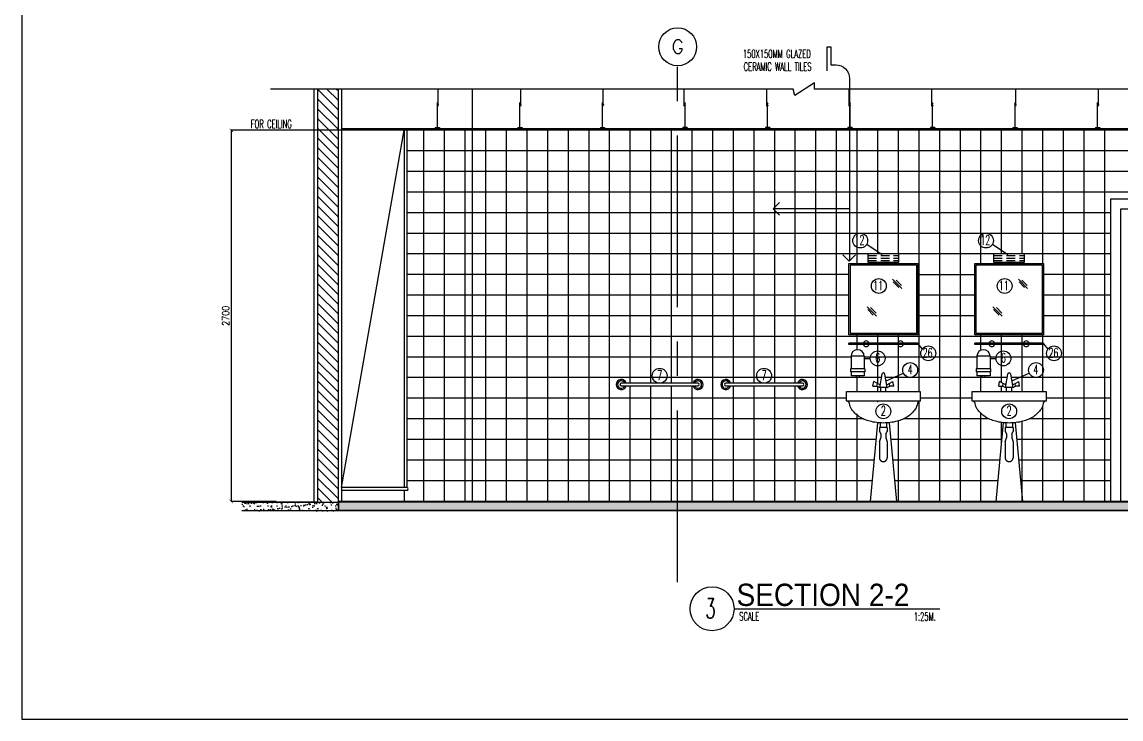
# Model space of a CAD drawing. Extents: x -139655 to -110778, y 166361 to 186286.
# Drawn here: x -139655 to -131664, y 166361 to 171433 of the extents above; entities that cross this region are included whole.
import ezdxf
from ezdxf.enums import TextEntityAlignment as Align

# ---------------------------------------------------------------- set-up
doc = ezdxf.new("R2010")
doc.units = 0
doc.header["$LTSCALE"] = 500
doc.header["$MEASUREMENT"] = 0
doc.linetypes.add('CENTERX2', pattern=[4, 2.5, -0.5, 0.5, -0.5])
doc.linetypes.add('HIDDEN2', pattern=[0.1875, 0.125, -0.0625])
doc.layers.get('0').update_dxf_attribs({"linetype": 'CONTINUOUS'})
doc.layers.get('DEFPOINTS').update_dxf_attribs({"linetype": 'CONTINUOUS'})
for name, color, linetype in [('2', 2, 'CONTINUOUS'), ('AX-CR', 2, 'CONTINUOUS'), ('AX-TXT', 2, 'CONTINUOUS'), ('AXES', 11, 'CENTERX2'), ('Dimout', 4, 'CONTINUOUS'), ('DW', 7, 'CONTINUOUS'), ('ELE', 3, 'CONTINUOUS'), ('ELV', 7, 'CONTINUOUS'), ('FIX', 2, 'CONTINUOUS'), ('HATCH', 8, 'CONTINUOUS'), ('HatchA', 11, 'CONTINUOUS'), ('Plaster', 7, 'CONTINUOUS'), ('SANI', 2, 'CONTINUOUS'), ('Tile', 5, 'CONTINUOUS'), ('TITLE', 1, 'CONTINUOUS'), ('TXT', 2, 'CONTINUOUS'), ('TXT1', 2, 'CONTINUOUS'), ('WALL', 6, 'CONTINUOUS'), ('WallPartition', 2, 'CONTINUOUS'), ('Windows', 9, 'CONTINUOUS')]:
    doc.layers.add(name, color=color, linetype=linetype)
doc.styles.add('DIM', font='simplex.shx', dxfattribs={"width": 0.85})
doc.styles.add('ROMANS', font='romans.shx', dxfattribs={"width": 0.6})
doc.styles.add('TTXT', font='swisse.ttf', dxfattribs={"width": 0.9})
doc.dimstyles.new('DIM1-25', dxfattribs={"dimscale": 25, "dimtxt": 2, "dimasz": 1, "dimexe": 0.03, "dimexo": 0.03, "dimgap": 0.6, "dimtad": 1, "dimdec": 0, "dimdsep": 46, "dimtxsty": 'DIM', "dimblk1": 'ARCHTICK', "dimblk2": 'ARCHTICK', "dimsah": 1, "dimcen": 0.09, "dimdle": 0.03, "dimclrd": 256, "dimclrt": 2, "dimadec": 0, "dimazin": 0, "dimtfac": 1, "dimtdec": 0, "dimtix": 1, "dimtmove": 1, "dimatfit": 3, "dimldrblk": 'ARCHTICK', "dimfxl": 0, "dimtvp": 2, "dimtolj": 1, "dimtzin": 0, "dimarcsym": 0})
pattern_1 = [(37.5, (33211.824, -30124.08), (-1.574834, 48.170594), [0, -38, 0, -42.5, 0, -40.625]), (7.5, (33211.824, -30124.08), (44.244418, 70.553652), [0, -20.5, 0, -34.25, 0, -13.125]), (327.5, (33181.074, -30124.08), (77.8535465, 0.1414763), [0, -12.5, 0, -45, 0, -58.75]), (317.5, (33181.074, -30124.08), (75.153165, 21.941889), [0, -6.25, 0, -29.5, 0, -33.75])]

# ---------------------------------------------------------------- blocks, each defined once
blk = doc.blocks.new('A$C753C42D5')
at = {"layer": 'SANI', "linetype": 'Continuous'}
for p, q in [((0.2568, 0.9248), (0.2394, 0.8287)), ((0.2968, 0.8287), (0.2793, 0.9248)), ((0.1923, 0.8373), (0.1985, 0.8714)), ((0.1923, 0.8373), (0.2215, 0.8373)), ((0.225, 0.8568), (0.1985, 0.8714)), ((0.2215, 0.8373), (0.225, 0.8568)), ((0.2394, 0.8287), (0.2215, 0.8373)), ((0.2429, 0.8483), (0.225, 0.8568)), ((0.2968, 0.8287), (0.2394, 0.8287)), ((0.2489, 0.8), (0.2489, 0.8287)), ((0.2872, 0.8), (0.2872, 0.8287)), ((0.2933, 0.8483), (0.3112, 0.8568)), ((0.2968, 0.8287), (0.3147, 0.8373)), ((0.3112, 0.8568), (0.3377, 0.8714)), ((0.3147, 0.8373), (0.3112, 0.8568)), ((0.3439, 0.8373), (0.3147, 0.8373)), ((0.3439, 0.8373), (0.3377, 0.8714)), ((0.2252, 0.5724), (0.1713, 0)), ((0.3109, 0.5724), (0.3648, 0))]:
    blk.add_line(p, q, dxfattribs=at)
at = {"layer": 'SANI', "linetype": 'HIDDEN2'}
for p, q in [((0.2441, 0.57), (0.2441, 0.5382)), ((0.292, 0.57), (0.292, 0.5382)), ((0.2968, 0.5382), (0.2394, 0.5382)), ((0.2394, 0.5382), (0.2394, 0.5094)), ((0.2394, 0.5094), (0.2489, 0.4903)), ((0.2489, 0.4903), (0.2489, 0.4616)), ((0.2872, 0.4903), (0.2968, 0.5094)), ((0.2872, 0.4903), (0.2872, 0.4616)), ((0.2968, 0.5382), (0.2968, 0.5094)), ((0.2394, 0.4328), (0.2489, 0.4616)), ((0.2394, 0.4328), (0.2394, 0.3179)), ((0.2872, 0.4616), (0.2968, 0.4328)), ((0.2968, 0.4328), (0.2968, 0.3179))]:
    blk.add_line(p, q, dxfattribs=at)
at = {"layer": 'SANI', "linetype": 'Continuous'}
blk.add_lwpolyline([(0.5362, 0.8), (0.5362, 0.789), (0.5362, 0.7282), (0, 0.7282), (0, 0.789), (0, 0.8)], close=True, dxfattribs=at)
for points in [[(0.517, 0.7282, -0.000994), (0.517, 0.7278, -0.145509)], [(0.5158, 0.7124, -0.107261), (0.5003, 0.6716, -0.107169), (0.4442, 0.6162, -0.077294), (0.3677, 0.5829, -0.06439), (0.2685, 0.57, -0.06439), (0.1694, 0.5829, -0.077294), (0.0929, 0.6162, -0.107169), (0.0368, 0.6716, -0.107938), (0.0212, 0.7126, -0.000994)]]:
    blk.add_lwpolyline(points, format="xyb", dxfattribs=at)
for centre, radius, start, end in [((0.2681, 0.9226), 0.0115, 9.52728, 170.47272), ((0.0024, 0.709), 0.0191, 10.80776, 88.49148), ((0.5347, 0.709), 0.0191, 89.19364, 170.01956)]:
    blk.add_arc(centre, radius, start, end, dxfattribs=at)
at = {"layer": 'SANI', "linetype": 'HIDDEN2'}
blk.add_arc((0.2681, 0.3179), 0.0287, 180, 0, dxfattribs=at)
blk = doc.blocks.new('A0-BOX')
at = {"layer": 'TITLE'}
for p, q in [((0, 79.7), (0, 0)), ((0, 0), (113.3, 0))]:
    blk.add_line(p, q, dxfattribs=at)
blk = doc.blocks.new('_ARCHTICK')
at = {"color": 0, "linetype": 'ByBlock', "const_width": 0.15}
blk.add_lwpolyline([(-0.5, -0.5), (0.5, 0.5)], dxfattribs=at)
blk = doc.blocks.new('*D51')
at = {"layer": 'DEFPOINTS', "color": 0}
for p in [(-137081.4, 170644.9), (-138133.4, 167944.9), (-137806.6, 167944.9)]:
    blk.add_point(p, dxfattribs=at)
at = {"layer": 'Dimout', "color": 0, "lineweight": -2}
for p, q in [((-137082.1, 170644.9), (-138134.1, 170644.9)), ((-137807.4, 167944.9), (-138134.1, 167944.9))]:
    blk.add_line(p, q, dxfattribs=at)
at = {"layer": 'Dimout', "lineweight": -2}
blk.add_line((-138133.4, 170645.7), (-138133.4, 167944.2), dxfattribs=at)
at = {"layer": 'Dimout', "lineweight": -2, "xscale": 25, "yscale": 25, "zscale": 25}
for p, rotation in [((-138133.4, 170644.9), 90), ((-138133.4, 167944.9), 270)]:
    blk.add_blockref('_ARCHTICK', p, dxfattribs=dict(at, rotation=rotation))
at = {"layer": 'Dimout', "color": 2, "insert": (-138173.4, 169294.9), "char_height": 50, "attachment_point": 5, "rotation": 90, "style": 'DIM'}
blk.add_mtext('\\A1;2700', dxfattribs=at)
blk = doc.blocks.new('A$C64FB74DC')
at = {"layer": 'FIX'}
blk.add_lwpolyline([(36.6, 46.2, 1), (36.6, 27.1), (594.2, 27.1, 1), (594.2, 46.2)], format="xyb", close=True, dxfattribs=at)
for centre, radius, start, end in [((36.6, 36.6), 36.6, 15.06895, 344.93105), ((36.6, 36.6), 26.6, 20.95176, 339.04824), ((594.2, 36.6), 36.6, 195.06895, 164.93105), ((594.2, 36.6), 26.6, 200.95176, 159.04824)]:
    blk.add_arc(centre, radius, start, end, dxfattribs=at)
blk = doc.blocks.new('GAN')
for p, q in [((-0.0212, 0.1644), (-0.0212, 0.29)), ((-0.0155, 0.01), (-0.0155, 0.1918)), ((0, 0.01), (-0.031, 0.01)), ((-0.031, 0.01), (-0.031, 0)), ((0, 0.01), (0, 0))]:
    blk.add_line(p, q)
blk.add_lwpolyline([(-0.0118, 0.184), (-0.024, 0.1754), (-0.0113, 0.1703)])
blk = doc.blocks.new('AXU')
at = {"layer": 'AX-CR'}
blk.add_circle((0, 350), 350, dxfattribs=at)
at = {"layer": 'AX-TXT', "style": 'ROMANS'}
blk.add_attdef('AX', text='', height=250, dxfattribs=at).set_placement((0, 350), align=Align.MIDDLE)
blk = doc.blocks.new('walling')
at = {"layer": 'ELV'}
blk.add_line((0.1363, -1.1797), (-0.4198, -1.1797), dxfattribs=at)
blk.add_lwpolyline([(-0.025, -0.176), (-0.025, 0), (0, 0), (0, -0.1306), (0.0363, -0.1306, -0.414214), (0.1363, -0.2306), (0.1363, -1.5582)], format="xyb", dxfattribs=at)
at = {"layer": 'WALL'}
for p, q in [((-0.4198, -1.1797), (-0.3736, -1.1334)), ((-0.4198, -1.1797), (-0.3736, -1.2259)), ((0.1345, -1.56), (0.0882, -1.5137)), ((0.1345, -1.56), (0.1808, -1.5137))]:
    blk.add_line(p, q, dxfattribs=at)
at = {"layer": 'TXT', "style": 'ROMANS', "width": 0.6}
for s, p in [('150X150MM GLAZED', (-0.639, -0.0816)), ('CERAMIC WALL TILES', (-0.6331, -0.1746))]:
    blk.add_text(s, height=0.06, dxfattribs=at).set_placement(p)

msp = doc.modelspace()

# ---------------------------------------------------------------- hatches: boundary and pattern name
at = {"layer": 'HatchA'}
h = msp.add_hatch(dxfattribs=at)
h.set_pattern_fill('ANSI31', color=256, scale=400, style=0)
h.set_pattern_definition([(135, (-345224.524, -32521.77), (35.355339, 35.355339), [])])
h.paths.add_polyline_path([(-137506.9, 170944.9), (-137356.9, 170944.9), (-137356.9, 167929.9), (-137506.9, 167929.9)])
at = {"layer": 'Windows'}
h = msp.add_hatch(dxfattribs=at)
h.set_pattern_fill('AR-SAND', color=256, scale=25, style=0)
h.set_pattern_definition(pattern_1)
h.paths.add_polyline_path([(-137356.9, 167938.9), (-138055.8, 167938.9), (-138055.8, 167874.9), (-137356.9, 167874.9)])
h = msp.add_hatch(dxfattribs=at)
h.set_pattern_fill('AR-SAND', color=256, scale=25, style=0)
h.set_pattern_definition(pattern_1)
h.paths.add_polyline_path([(-134887.5, 167938.9), (-137352.9, 167938.9), (-137352.9, 167878.9), (-134887.5, 167878.9)])
h = msp.add_hatch(dxfattribs=at)
h.set_pattern_fill('AR-SAND', color=256, scale=25, style=0)
h.set_pattern_definition(pattern_1)
h.paths.add_polyline_path([(-130565.9, 167938.9), (-134887.5, 167938.9), (-134887.5, 167878.9), (-130565.9, 167878.9)])

# ---------------------------------------------------------------- linework, layer by layer
msp.add_line((-130590.6, 170654.9), (-137328.2, 170654.9))
at = {"layer": '2'}
for p, q in [((-137331.9, 168044.9), (-136876.9, 170644.9)), ((-136876.9, 170644.9), (-136876.9, 168044.9)), ((-136856.9, 170644.9), (-136856.9, 168044.9)), ((-136856.9, 168044.9), (-137331.9, 168044.9)), ((-136856.9, 168024.9), (-137331.9, 168024.9)), ((-136876.9, 168024.9), (-136876.9, 167944.9))]:
    msp.add_line(p, q, dxfattribs=at)
msp.add_arc((-136856.9, 168034.9), 10, 270, 90, dxfattribs=at)
at = {"layer": 'AXES'}
msp.add_line((-134887.5, 167357.2), (-134887.5, 171114.3), dxfattribs=at)
at = {"layer": 'DW'}
for p, q in [((-133512.7, 169816.3), (-133400.6, 169740.5)), ((-132598.2, 169816.3), (-132486.1, 169740.5)), ((-133141.9, 169091.3), (-133109.4, 169052.6)), ((-132227.4, 169091.3), (-132194.9, 169052.6)), ((-133530.8, 168985), (-133486.9, 168985)), ((-132616.2, 168985), (-132572.4, 168985)), ((-133371.9, 168821.7), (-133246.1, 168878.1)), ((-132457.4, 168821.7), (-132331.6, 168878.1))]:
    msp.add_line(p, q, dxfattribs=at)
at = {"layer": 'ELE'}
msp.add_lwpolyline([(-130012, 170944.9), (-133892.6, 170944.9), (-133892.6, 170990.1), (-134036, 170896.7), (-134047.9, 170944.9), (-134047.9, 170944.9), (-137847, 170944.9)], dxfattribs=at)
at = {"layer": 'FIX'}
for p, q in [((-133257.2, 169492.9), (-133324.8, 169560.6)), ((-133279.3, 169500.3), (-133319.9, 169540.9)), ((-133259.6, 169515.1), (-133299, 169554.4)), ((-132342.6, 169492.9), (-132410.3, 169560.6)), ((-132364.8, 169500.3), (-132405.4, 169540.9)), ((-132345.1, 169515.1), (-132384.5, 169554.4)), ((-133442.8, 169293.2), (-133510.4, 169360.9)), ((-133464.9, 169300.6), (-133505.5, 169341.2)), ((-133445.3, 169315.3), (-133484.6, 169354.7)), ((-132528.3, 169293.2), (-132595.9, 169360.9)), ((-132550.4, 169300.6), (-132591, 169341.2)), ((-132530.7, 169315.3), (-132570.1, 169354.7))]:
    msp.add_line(p, q, dxfattribs=at)
at = {"layer": 'FIX', "color": 2}
for p, q in [((-133141.9, 169096.7), (-133641.9, 169096.7)), ((-133641.9, 169085.9), (-133641.9, 169096.7)), ((-133141.9, 169085.9), (-133141.9, 169096.7)), ((-132227.4, 169096.7), (-132727.4, 169096.7)), ((-132727.4, 169085.9), (-132727.4, 169096.7)), ((-132227.4, 169085.9), (-132227.4, 169096.7)), ((-133141.9, 169085.9), (-133641.9, 169085.9)), ((-132227.4, 169085.9), (-132727.4, 169085.9))]:
    msp.add_line(p, q, dxfattribs=at)
for points in [[(-133141.9, 169674.9), (-133141.9, 169157.2), (-133641.9, 169157.2), (-133641.9, 169674.9)], [(-133151.9, 169664.9), (-133151.9, 169167.2), (-133631.9, 169167.2), (-133631.9, 169664.9)], [(-132227.4, 169674.9), (-132227.4, 169157.2), (-132727.4, 169157.2), (-132727.4, 169674.9)], [(-132237.4, 169664.9), (-132237.4, 169167.2), (-132717.4, 169167.2), (-132717.4, 169664.9)]]:
    msp.add_lwpolyline(points, close=True, dxfattribs=at)
for centre in [(-133559.9, 169842.4), (-132645.4, 169842.4), (-133424.7, 169511.4), (-132510.2, 169511.4), (-133432.9, 168985), (-133065.3, 169021.5), (-132518.4, 168985), (-132150.8, 169021.5), (-133196.9, 168900.2), (-132282.3, 168900.2), (-135018.5, 168858.4), (-134258.9, 168858.4), (-133391.6, 168599.8), (-132477.1, 168599.8)]:
    msp.add_circle(centre, 54, dxfattribs=at)
for centre, start, end in [((-133516.9, 169091.3), 15.20227, 164.79773), ((-133266.9, 169091.3), 15.20227, 164.79773), ((-132602.4, 169091.3), 15.20227, 164.79773), ((-132352.4, 169091.3), 15.20227, 164.79773), ((-133516.9, 169091.3), 195.20227, 344.79773), ((-133266.9, 169091.3), 195.20227, 344.79773), ((-132602.4, 169091.3), 195.20227, 344.79773), ((-132352.4, 169091.3), 195.20227, 344.79773)]:
    msp.add_arc(centre, 20.6, start, end, dxfattribs=at)
at = {"layer": 'HATCH', "linetype": 'HIDDEN2'}
for p, q in [((-133504.4, 169732.9), (-133279.4, 169732.9)), ((-132589.9, 169732.9), (-132364.9, 169732.9)), ((-133504.4, 169714.9), (-133279.4, 169714.9)), ((-133504.4, 169696.9), (-133279.4, 169696.9)), ((-132589.9, 169714.9), (-132364.9, 169714.9)), ((-132589.9, 169696.9), (-132364.9, 169696.9))]:
    msp.add_line(p, q, dxfattribs=at)
at = {"layer": 'Plaster'}
for p, q in [((-137533.9, 170944.9), (-137533.9, 167938.9)), ((-137331.9, 170944.9), (-137331.9, 167944.9)), ((-136381.9, 170944.9), (-136381.9, 167944.9)), ((-137328.2, 170654.9), (-137328.2, 170644.9)), ((-137328.2, 170654.9), (-137328.2, 170644.9)), ((-137328.2, 170654.9), (-137328.2, 170644.9)), ((-138055.8, 167941.9), (-137506.9, 167941.9)), ((-130561.9, 167944.9), (-137356.9, 167944.9)), ((-130561.9, 167938.9), (-137356.9, 167938.9))]:
    msp.add_line(p, q, dxfattribs=at)
at = {"layer": 'SANI'}
for p, q in [((-133259.3, 169674.9), (-133241.2, 169674.9)), ((-132344.8, 169674.9), (-132326.7, 169674.9)), ((-133530.8, 169000.6), (-133626.6, 169000.6)), ((-133626.6, 169000.6), (-133626.6, 168909.6)), ((-133530.8, 169000.6), (-133530.8, 168909.6)), ((-132616.2, 169000.6), (-132712.1, 169000.6)), ((-132712.1, 169000.6), (-132712.1, 168909.6)), ((-132616.2, 169000.6), (-132616.2, 168909.6)), ((-133526.9, 168909.6), (-133630.5, 168909.6)), ((-133630.5, 168909.6), (-133630.5, 168886.5)), ((-133526.9, 168886.5), (-133630.5, 168886.5)), ((-133626.6, 168886.5), (-133626.6, 168858.2)), ((-133530.8, 168858.2), (-133626.6, 168858.2)), ((-133589.2, 168858.2), (-133589.2, 168846.7)), ((-133568.2, 168858.2), (-133568.2, 168846.7)), ((-133530.8, 168886.5), (-133530.8, 168858.2)), ((-133526.9, 168909.6), (-133526.9, 168886.5)), ((-132612.4, 168909.6), (-132715.9, 168909.6)), ((-132715.9, 168909.6), (-132715.9, 168886.5)), ((-132612.4, 168886.5), (-132715.9, 168886.5)), ((-132712.1, 168886.5), (-132712.1, 168858.2)), ((-132616.2, 168858.2), (-132712.1, 168858.2)), ((-132674.7, 168858.2), (-132674.7, 168846.7)), ((-132653.6, 168858.2), (-132653.6, 168846.7)), ((-132616.2, 168886.5), (-132616.2, 168858.2)), ((-132612.4, 168909.6), (-132612.4, 168886.5)), ((-133568.2, 168846.7), (-133589.2, 168846.7)), ((-132653.6, 168846.7), (-132674.7, 168846.7))]:
    msp.add_line(p, q, dxfattribs=at)
at = {"layer": 'SANI', "color": 6}
msp.add_line((-134477.2, 167163.5), (-132981.1, 167163.5), dxfattribs=at)
at = {"layer": 'SANI'}
for points in [[(-133504.4, 169684.9), (-133279.4, 169684.9), (-133279.4, 169744.9), (-133504.4, 169744.9)], [(-132589.9, 169684.9), (-132364.9, 169684.9), (-132364.9, 169744.9), (-132589.9, 169744.9)]]:
    msp.add_lwpolyline(points, close=True, dxfattribs=at)
for centre in [(-133578.7, 169000.6), (-132664.2, 169000.6)]:
    msp.add_arc(centre, 47.9, 0, 180, dxfattribs=at)
at = {"layer": 'Tile'}
for p, q in [((-130586.9, 170644.9), (-137331.9, 170644.9)), ((-136734.4, 170654.9), (-136734.4, 167944.9)), ((-136584.4, 170654.9), (-136584.4, 167944.9)), ((-136434.4, 170654.9), (-136434.4, 167944.9)), ((-136284.4, 170654.9), (-136284.4, 167944.9)), ((-136134.4, 170654.9), (-136134.4, 167944.9)), ((-135984.4, 170654.9), (-135984.4, 167944.9)), ((-135834.4, 170654.9), (-135834.4, 167944.9)), ((-135684.4, 170654.9), (-135684.4, 167944.9)), ((-135534.4, 170654.9), (-135534.4, 167944.9)), ((-135384.4, 170654.9), (-135384.4, 167944.9)), ((-135234.4, 170654.9), (-135234.4, 168804.4)), ((-135084.4, 170654.9), (-135084.4, 168804.4)), ((-134934.4, 170654.9), (-134934.4, 168804.4)), ((-134784.4, 170654.9), (-134784.4, 168804.4)), ((-134634.4, 170654.9), (-134634.4, 167944.9)), ((-134484.4, 170654.9), (-134484.4, 168804.4)), ((-134334.4, 170654.9), (-134334.4, 168804.4)), ((-134184.4, 170654.9), (-134184.4, 168804.4)), ((-134034.4, 170654.9), (-134034.4, 168804.4)), ((-133884.4, 170654.9), (-133884.4, 167944.9)), ((-133734.4, 170654.9), (-133734.4, 167944.9)), ((-133584.4, 170654.9), (-133584.4, 169674.9)), ((-133434.4, 170654.9), (-133434.4, 169744.9)), ((-133284.4, 170654.9), (-133284.4, 169744.9)), ((-133134.4, 170654.9), (-133134.4, 168744.9)), ((-132984.4, 170654.9), (-132984.4, 167944.9)), ((-132834.4, 170654.9), (-132834.4, 167944.9)), ((-132684.4, 170654.9), (-132684.4, 169674.9)), ((-132534.4, 170654.9), (-132534.4, 169744.9)), ((-132384.4, 170654.9), (-132384.4, 169744.9)), ((-132234.4, 170654.9), (-132234.4, 169674.9)), ((-132084.4, 170654.9), (-132084.4, 167944.9)), ((-131934.4, 170654.9), (-131934.4, 167944.9)), ((-131784.4, 170654.9), (-131784.4, 167944.9)), ((-130586.9, 170494.9), (-136856.9, 170494.9)), ((-130586.9, 170344.9), (-136856.9, 170344.9)), ((-130586.9, 170194.9), (-136856.9, 170194.9)), ((-131736.9, 170044.9), (-136856.9, 170044.9)), ((-131736.9, 169894.9), (-136856.9, 169894.9)), ((-131736.9, 169744.9), (-136856.9, 169744.9)), ((-133434.4, 169684.9), (-133434.4, 169674.9)), ((-133284.4, 169684.9), (-133284.4, 169674.9)), ((-132534.4, 169684.9), (-132534.4, 169674.9)), ((-132384.4, 169684.9), (-132384.4, 169674.9)), ((-133641.9, 169594.9), (-136856.9, 169594.9)), ((-133141.9, 169594.9), (-132727.4, 169594.9)), ((-131736.9, 169594.9), (-132227.4, 169594.9)), ((-133641.9, 169444.9), (-136856.9, 169444.9)), ((-132727.4, 169444.9), (-133141.9, 169444.9)), ((-131736.9, 169444.9), (-132227.4, 169444.9)), ((-133641.9, 169294.9), (-136856.9, 169294.9)), ((-132727.4, 169294.9), (-133141.9, 169294.9)), ((-131736.9, 169294.9), (-132227.4, 169294.9)), ((-131736.9, 169144.9), (-136856.9, 169144.9)), ((-133584.4, 169157.2), (-133584.4, 169096.7)), ((-133434.4, 169157.2), (-133434.4, 169096.7)), ((-133284.4, 169157.2), (-133284.4, 169096.7)), ((-132684.4, 169157.2), (-132684.4, 169096.7)), ((-132534.4, 169157.2), (-132534.4, 169096.7)), ((-132384.4, 169157.2), (-132384.4, 169096.7)), ((-132234.4, 169157.2), (-132234.4, 168744.9)), ((-133584.4, 169085.9), (-133584.4, 169048.2)), ((-133434.4, 169085.9), (-133434.4, 168801.5)), ((-133284.4, 169085.9), (-133284.4, 168744.9)), ((-132684.4, 169085.9), (-132684.4, 169044)), ((-132534.4, 169085.9), (-132534.4, 168809.4)), ((-132384.4, 169085.9), (-132384.4, 168744.9)), ((-133626.6, 168994.9), (-136856.9, 168994.9)), ((-132712.1, 168994.9), (-133530.8, 168994.9)), ((-131736.9, 168994.9), (-132616.2, 168994.9)), ((-132684.4, 168858.2), (-132684.4, 168744.9)), ((-133407.7, 168844.9), (-136856.9, 168844.9)), ((-135234.4, 168785.4), (-135234.4, 167944.9)), ((-135084.4, 168785.4), (-135084.4, 167944.9)), ((-134934.4, 168785.4), (-134934.4, 167944.9)), ((-134784.4, 168785.4), (-134784.4, 167944.9)), ((-134484.4, 168785.4), (-134484.4, 167944.9)), ((-134334.4, 168785.4), (-134334.4, 167944.9)), ((-134184.4, 168785.4), (-134184.4, 167944.9)), ((-134034.4, 168785.4), (-134034.4, 167944.9)), ((-133584.4, 168846.7), (-133584.4, 168744.9)), ((-133434.4, 168780.2), (-133434.4, 168744.9)), ((-132493.1, 168844.9), (-133376.1, 168844.9)), ((-132534.4, 168782.2), (-132534.4, 168744.9)), ((-131736.9, 168844.9), (-132461.6, 168844.9)), ((-133660, 168694.9), (-136856.9, 168694.9)), ((-132745.4, 168694.9), (-133123.8, 168694.9)), ((-131736.9, 168694.9), (-132209.3, 168694.9)), ((-133434.4, 168673.1), (-133434.4, 168667)), ((-133134.4, 168673.1), (-133134.4, 167944.9)), ((-132234.4, 168638.3), (-132234.4, 167944.9)), ((-133537.6, 168544.9), (-136856.9, 168544.9)), ((-133584.4, 168581.4), (-133584.4, 167944.9)), ((-132623.1, 168544.9), (-133245.2, 168544.9)), ((-132684.4, 168590.6), (-132684.4, 167944.9)), ((-131736.9, 168544.9), (-132330.7, 168544.9)), ((-133284.4, 168530), (-133284.4, 167944.9)), ((-132534.4, 168519.2), (-132534.4, 168366.7)), ((-132384.4, 168526.1), (-132384.4, 167944.9)), ((-133446.3, 168394.9), (-136856.9, 168394.9)), ((-132531.7, 168394.9), (-133337.5, 168394.9)), ((-131736.9, 168394.9), (-132423, 168394.9)), ((-133460.4, 168244.9), (-136856.9, 168244.9)), ((-132545.9, 168244.9), (-133323.4, 168244.9)), ((-131736.9, 168244.9), (-132408.9, 168244.9)), ((-133474.5, 168094.9), (-136856.9, 168094.9)), ((-132560, 168094.9), (-133309.3, 168094.9)), ((-131736.9, 168094.9), (-132394.7, 168094.9))]:
    msp.add_line(p, q, dxfattribs=at)
at = {"layer": 'TITLE', "color": 6}
msp.add_circle((-134637.2, 167163.5), 160, dxfattribs=at)
at = {"layer": 'WALL'}
for p, q in [((-137506.9, 170944.9), (-137506.9, 167938.9)), ((-137356.9, 170944.9), (-137356.9, 167874.9)), ((-138055.8, 167938.9), (-137356.9, 167938.9)), ((-137352.9, 167938.9), (-137352.9, 167878.9)), ((-129861.6, 167874.9), (-138055.8, 167874.9)), ((-130565.9, 167878.9), (-137352.9, 167878.9))]:
    msp.add_line(p, q, dxfattribs=at)
at = {"layer": 'WallPartition', "linetype": 'HIDDEN2', "const_width": 2}
msp.add_lwpolyline([(-130563.9, 167938.9), (-130563.9, 167876.9), (-137354.9, 167876.9), (-137354.9, 167938.9)], dxfattribs=at)
at = {"layer": 'Windows'}
for p, q in [((-133488.6, 167944.9), (-133295.1, 167944.9)), ((-132574.1, 167944.9), (-132380.6, 167944.9))]:
    msp.add_line(p, q, dxfattribs=at)
msp.add_lwpolyline([(-131736.9, 170144.9), (-130861.9, 170144.9), (-130861.9, 167944.9), (-131736.9, 167944.9)], close=True, dxfattribs=at)
msp.add_lwpolyline([(-131666.2, 167944.9), (-131666.2, 170074.2), (-130932.6, 170074.2), (-130932.6, 167944.9)], dxfattribs=at)

# ---------------------------------------------------------------- block references
for name, p, xscale, yscale, zscale in [('A0-BOX', (-139654.8, 166361.3), 250, 250, 250), ('GAN', (-136649.4, 170654.9), -1000, 1000, 1000), ('GAN', (-136049.4, 170654.9), -1000, 1000, 1000), ('GAN', (-135449.4, 170654.9), -1000, 1000, 1000), ('GAN', (-134818.3, 170654.9), 1000, 1000, 1000), ('GAN', (-134218.3, 170654.9), 1000, 1000, 1000), ('GAN', (-133618.3, 170654.9), 1000, 1000, 1000), ('GAN', (-133018.3, 170654.9), 1000, 1000, 1000), ('GAN', (-132449.4, 170654.9), -1000, 1000, 1000), ('GAN', (-131849.4, 170654.9), -1000, 1000, 1000)]:
    msp.add_blockref(name, p, dxfattribs=dict(xscale=xscale, yscale=yscale, zscale=zscale))
at = {"layer": 'AXES'}
ref = msp.add_blockref('AXU', (-134887.5, 171114.3), dxfattribs=dict(at, xscale=0.3942857142828871, yscale=0.3942857142828871, zscale=0.3942857142857143))
ref.add_attrib('AX', 'G', dxfattribs={"layer": 'AX-TXT', "color": 6, "height": 98.6, "style": 'ROMANS'}).set_placement((-134887.5, 171252.3), align=Align.MIDDLE)
at = {"layer": 'FIX'}
for p in [(-135333.9, 168758.3), (-134574.3, 168758.3)]:
    msp.add_blockref('A$C64FB74DC', p, dxfattribs=at)
at = {"layer": 'WALL', "xscale": 1000, "yscale": 1000, "zscale": 1000}
msp.add_blockref('walling', (-133774.2, 171252.2), dxfattribs=at)
at = {"layer": 'WallPartition', "xscale": 1000, "yscale": 1000, "zscale": 1000}
for p in [(-133660, 167944.9), (-132745.4, 167944.9)]:
    msp.add_blockref('A$C753C42D5', p, dxfattribs=at)

# ---------------------------------------------------------------- texts
at = {"layer": 'TITLE', "style": 'ROMANS', "width": 0.6}
msp.add_text('3', height=143.9, dxfattribs=at).set_placement((-134686, 167094))
at = {"layer": 'TXT', "style": 'ROMANS', "width": 0.6}
for s, height, p in [('FOR CEILING', 60, (-137991.2, 170660.5)), ('12', 70, (-133601.4, 169811.5)), ('12', 70, (-132686.8, 169811.5)), ('11', 70, (-133466.1, 169480.5)), ('11', 70, (-132551.6, 169480.5)), ('6', 70, (-133451.2, 168954.2)), ('26', 70, (-133105.9, 168990.7)), ('6', 70, (-132536.7, 168954.2)), ('26', 70, (-132191.3, 168990.7)), ('4', 70, (-133215.1, 168869.3)), ('4', 70, (-132300.6, 168869.3)), ('7', 70, (-135036.7, 168827.5)), ('7', 70, (-134277.1, 168827.5)), ('2', 70, (-133409.9, 168568.9)), ('2', 70, (-132495.3, 168568.9)), ('SCALE', 60, (-134439.5, 167078)), ('1:25M.', 60, (-133170.9, 167076.7))]:
    msp.add_text(s, height=height, dxfattribs=at).set_placement(p)
at = {"layer": 'TXT1', "color": 6, "style": 'TTXT', "width": 0.9}
msp.add_text('SECTION 2-2', height=162.094, dxfattribs=at).set_placement((-134459.4, 167183.9))

# ---------------------------------------------------------------- dimensions: what is measured, and where the dimension line sits
at = {"layer": 'Dimout'}
dim = msp.add_linear_dim(base=(-138133.4, 167944.9), p1=(-137081.4, 170644.9), p2=(-137806.6, 167944.9), angle=90, dimstyle='DIM1-25', dxfattribs=at)
dim.commit()
dim.dimension.update_dxf_attribs({"geometry": '*D51', "text_midpoint": (-138173.4, 169294.9)})

doc.saveas('drawing.dxf')
